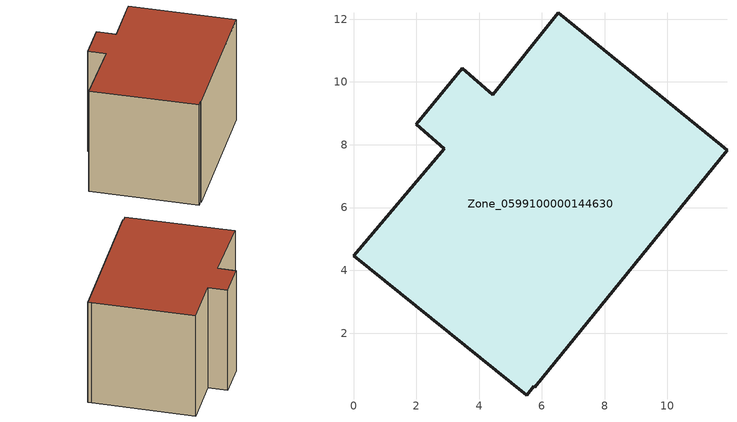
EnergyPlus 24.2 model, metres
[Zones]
Zone_0599100000144630
 floor ground (C_G): 11.89,7.83 5.78,0.28 5.74,0.31 5.51,0.03 0,4.47 2.88,7.88 2,8.65 3.46,10.43 4.43,9.59 6.53,12.2 11.71,7.98 z0
 wall outside (C_F): 4.43,9.59 3.46,10.43 2,8.65 2.88,7.88 0,4.47 5.51,0.03 5.74,0.31 5.78,0.28 11.89,7.83 11.71,7.98 6.53,12.2 4.43,9.59 z0:7.43
 roof outside (C_R): 11.71,7.98 6.53,12.2 4.43,9.59 3.46,10.43 2,8.65 2.88,7.88 0,4.47 5.51,0.03 5.74,0.31 5.78,0.28 11.89,7.83 z7.43
[BUILDING]
Pand.0599100000144630: North Axis=0; Terrain=City; Loads Convergence Tolerance Value=0.04; Temperature Convergence Tolerance Value=0.4; Solar Distribution=FullExterior; Maximum Number of Warmup Days=25; Minimum Number of Warmup Days=1
[Site:Location]
Rotterdam.The.Hague.AP_ZH_NLD Design_Conditions: Latitude=51.96; Longitude=4.45; Time Zone=1; Elevation=-4.5
[SITE:GROUNDTEMPERATURE:BUILDINGSURFACE]
18, 18, 18, 18, 18, 18, 18, 18, 18, 18, 18, 18
[MATERIAL] Thermal Absorptance=0.9; Solar Absorptance=0.7; Visible Absorptance=0.7
Name | Roughness | Thickness | Conductivity | Density | Specific Heat
G.D.1965 | MediumSmooth | 0.15 | 1 | 540 | 1210
F.D.1965 | Rough | 0.3 | 0.857143 | 1920 | 840
R.D.1965 | MediumRough | 0.2 | 0.08 | 1500 | 1000
[CONSTRUCTION]
C_G: G.D.1965
C_F: F.D.1965
C_R: R.D.1965
[ZONE]
Zone_0599100000144630: Type=1; Multiplier=1; Ceiling Height=Autocalculate; Volume=Autocalculate; Floor Area=autocalculate; Part of Total Floor Area=Yes
[ZONEINFILTRATION:DESIGNFLOWRATE]
Infil_Zone_0599100000144630: Zone or ZoneList or Space or SpaceList=Zone_0599100000144630; Schedule=AlwaysOn; Design Flow Rate Calculation Method=Flow/Area; Flow Rate per Floor Area=0.0042; Constant Term Coefficient=1; Temperature Term Coefficient=0; Velocity Term Coefficient=0; Velocity Squared Term Coefficient=0
[HVACTEMPLATE:ZONE:IDEALLOADSAIRSYSTEM]
Zone_0599100000144630: Maximum Heating Supply Air Temperature=50; Minimum Cooling Supply Air Temperature=13; Maximum Heating Supply Air Humidity Ratio=0.0156; Minimum Cooling Supply Air Humidity Ratio=0.0077; Heating Limit=NoLimit; Cooling Limit=NoLimit; Dehumidification Control Type=ConstantSensibleHeatRatio; Cooling Sensible Heat Ratio=0.7; Dehumidification Setpoint=60; Humidification Control Type=None; Humidification Setpoint=30; Outdoor Air Method=None; Outdoor Air Flow Rate per Person=0.00944; Outdoor Air Flow Rate per Zone Floor Area=0; Outdoor Air Flow Rate per Zone=0; Demand Controlled Ventilation Type=None; Outdoor Air Economizer Type=NoEconomizer; Heat Recovery Type=None; Sensible Heat Recovery Effectiveness=0.7; Latent Heat Recovery Effectiveness=0.65
[ZONECONTROL:THERMOSTAT]
ThermostatControl_Zone_0599100000144630: Zone or ZoneList=Zone_0599100000144630; Control Type Schedule=DualSetpointControlType; Control 1=Thermostat_Zone_0599100000144630; Temperature Difference Between Cutout And Setpoint=0
[THERMOSTATSETPOINT:DUALSETPOINT]
Thermostat_Zone_0599100000144630: Heating Setpoint Temperature Schedule=HeatingSetpoint_Zone_0599100000144630; Cooling Setpoint Temperature Schedule=CoolingSetpoint_Zone_0599100000144630
[SCHEDULE:COMPACT]
HeatingSetpoint_Zone_0599100000144630: Through: 12/31, For: AllDays, Until: 24:00, 21
CoolingSetpoint_Zone_0599100000144630: Through: 12/31, For: AllDays, Until: 24:00, 24
DualSetpointControlType: Through: 12/31, For: AllDays, Until: 24:00, 4
AlwaysOn: Through: 12/31, For: AllDays, Until: 24:00, 1
